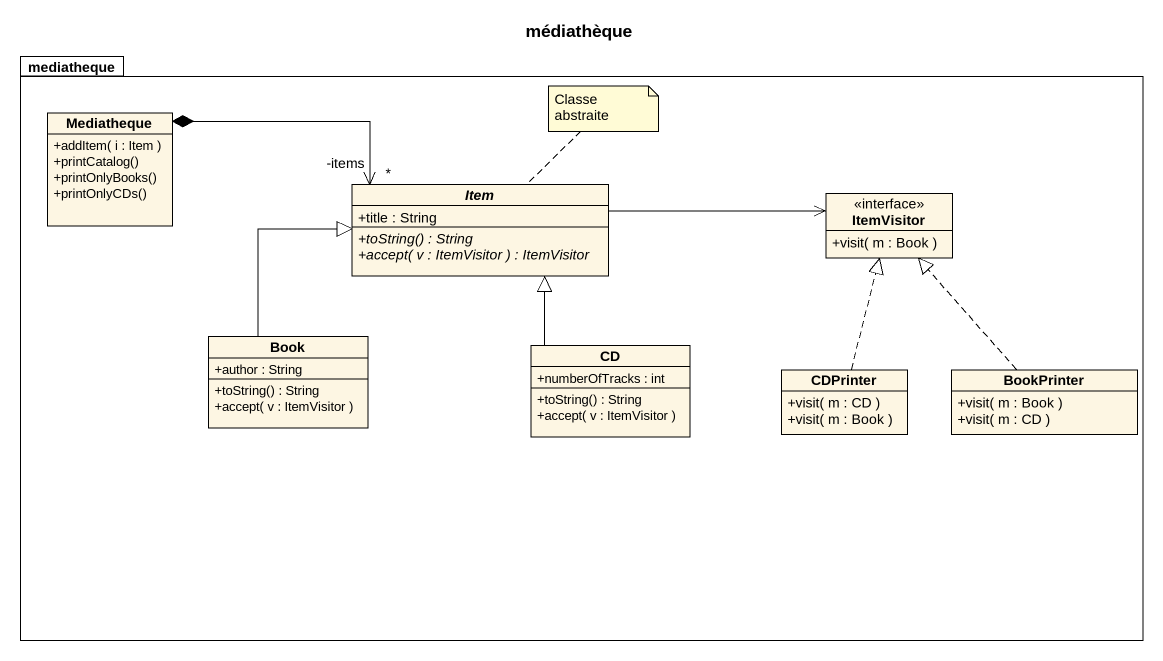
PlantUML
@startuml
title médiathèque
hide circle
hide empty members
skinparam classAttributeIconSize 0
package mediatheque {
  class Mediatheque {
    +addItem( i : Item )
    +printCatalog()
    +printOnlyBooks()
    +printOnlyCDs()
  }
  abstract class Item {
    +title : String
    {abstract} +toString() : String
    {abstract} +accept( v : ItemVisitor ) : ItemVisitor
  }
  interface ItemVisitor {
    +visit( m : Book )
  }
  class Book {
    +author : String
    +toString() : String
    +accept( v : ItemVisitor )
  }
  class CD {
    +numberOfTracks : int
    +toString() : String
    +accept( v : ItemVisitor )
  }
  class CDPrinter {
    +visit( m : CD )
    +visit( m : Book )
  }
  class BookPrinter {
    +visit( m : Book )
    +visit( m : CD )
  }
}
Mediatheque *-right-> "*\n-items" Item
Item -right-> ItemVisitor
Book -up-|> Item
CD -up-|> Item
CDPrinter .up.|> ItemVisitor
BookPrinter .up.|> ItemVisitor
note top of Item : Classe abstraite
@enduml
